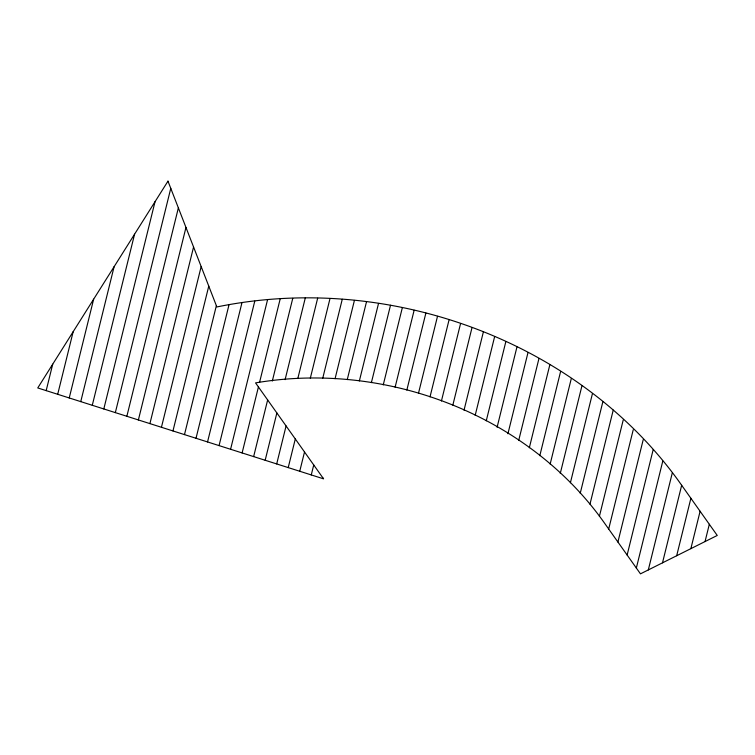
<?xml version="1.0" encoding="UTF-8"?>
<svg xmlns="http://www.w3.org/2000/svg" width="755" height="755" viewBox="0 0 755 755"><rect width="100%" height="100%" fill="white"/><g stroke="black" fill="none" stroke-linecap="round" stroke-linejoin="round"><path stroke-width="1.13" d="M46.178 390.628L52.718 364.174M57.701 394.289L73.178 331.681M69.233 397.951L93.648 299.178M80.757 401.622L114.109 266.685M92.28 405.284L134.579 234.192M103.812 408.955L155.039 201.689M115.336 412.617L170.772 188.344M126.859 416.279L178.369 207.899M138.382 419.95L185.966 227.453M149.915 423.612L193.563 247.008M161.438 427.283L201.17 266.562M172.961 430.945L208.767 286.117M184.484 434.606L216.364 305.671M196.017 438.277L229.001 304.822M207.54 441.939L241.996 302.557M219.063 445.61L254.775 301.132M230.586 449.272L267.563 299.707M242.119 452.934L258.427 386.947M259.541 382.445L280.199 298.867M253.642 456.605L267.648 399.952M272.319 381.039L292.761 298.357M265.165 460.267L276.868 412.957M285.097 379.642L305.313 297.857M276.698 463.938L286.079 425.962M297.838 378.415L317.666 298.178M288.221 467.6L295.299 438.966M310.314 378.208L330.01 298.527M299.744 471.262L304.52 451.971M322.772 378.123L342.26 299.291M311.268 474.933L313.731 464.976M335.06 378.717L354.416 300.405M322.8 478.594L322.951 477.972M347.262 379.605L366.543 301.623M359.361 380.964L378.529 303.425M371.384 382.634L390.514 305.237M383.247 384.908L402.321 307.747M395.12 387.183L414.136 310.267M406.841 390.08L425.877 313.07M418.478 393.289L437.494 316.336M430.02 396.866L449.121 319.61M441.43 400.999L460.578 323.527M452.84 405.133L472.026 327.547M464.032 410.173L483.379 331.879M475.188 415.316L494.619 336.692M486.258 420.828L505.869 341.505M497.092 427.283L516.948 346.97M507.926 433.748L527.924 352.84M518.76 440.203L538.91 358.719M529.321 447.781L549.885 364.589M539.806 455.68L560.625 371.422M550.159 464.07L571.318 378.472M560.276 473.423L582.011 385.522M570.402 482.775L592.448 393.6M580.236 493.27L602.849 401.783M589.976 504.17L613.23 410.107M599.385 516.382L623.224 419.969M608.69 529.028L633.219 429.822M617.911 542.033L643.213 439.684M627.131 555.038L653.207 449.536M636.342 568.043L662.777 461.126M648.309 569.921L672.271 473.007M662.494 562.834L681.671 485.276M676.678 555.737L690.891 498.272M690.863 548.649L700.102 511.267M705.047 541.552L709.322 524.272M167.978 181.153L37.75 387.947L323.565 478.84L255.549 382.889A319.799 274.697 14.7 0 1 604.33 522.866L640.466 573.847L717.25 535.455L678.5 480.812A412.041 353.925 14.7 0 0 216.864 306.955L167.978 181.153"/></g></svg>
